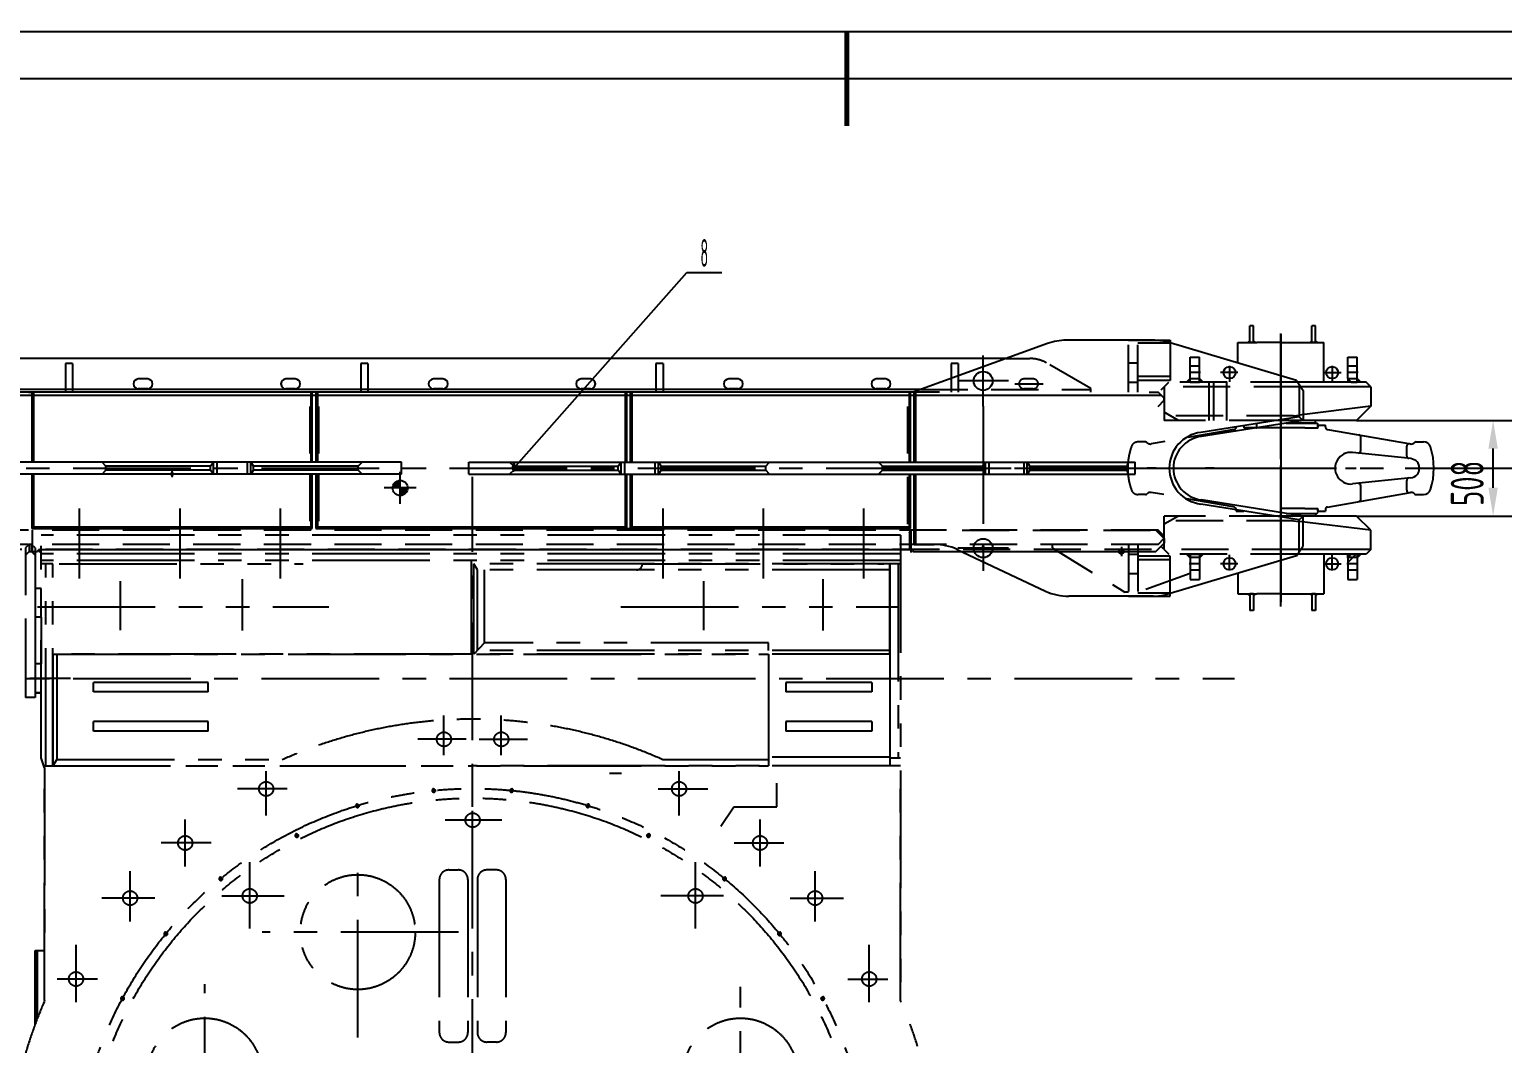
# Model space of a CAD drawing. Header units: millimetres. Extents: x -254 to 20771, y -723 to 14152.
# Drawn here: x 5917 to 13741, y 8766 to 14152 of the extents above; entities that cross this region are included whole.
import ezdxf
from ezdxf.enums import TextEntityAlignment as Align

# ---------------------------------------------------------------- set-up
doc = ezdxf.new("R2010")
doc.units = ezdxf.units.MM
doc.header["$LTSCALE"] = 500
for name, pattern in [('F', [0.75, 0.5, -0.25]), ('G', [2, 1.25, -0.25, 0.25, -0.25]), ('K', [2.5, 1.25, -0.25, 0.25, -0.25, 0.25, -0.25])]:
    doc.linetypes.add(name, pattern=pattern)
for name, color, linetype in [('01', 7, 'Continuous'), ('02', 1, 'Continuous'), ('04', 2, 'F'), ('05', 4, 'G'), ('07', 6, 'K'), ('08', 1, 'Continuous'), ('11', 3, 'Continuous')]:
    doc.layers.add(name, color=color, linetype=linetype)
doc.styles.get("Standard").update_dxf_attribs({"font": 'isocp', "width": 0.707, "bigfont": 'intecad.shx'})
doc.dimstyles.new('INTE', dxfattribs={"dimscale": 50, "dimtxt": 3.5, "dimasz": 3, "dimexe": 3, "dimexo": 0, "dimgap": 1, "dimtad": 1, "dimdec": 3, "dimdsep": 46, "dimtxsty": 'Standard', "dimcen": 0, "dimclrd": 1, "dimclre": 1, "dimclrt": 3, "dimaunit": 1, "dimadec": 0, "dimazin": 0, "dimtfac": 1, "dimtdec": 3, "dimtmove": 0, "dimatfit": 0, "dimfxl": 1, "dimarcsym": 0})

# ---------------------------------------------------------------- blocks, each defined once
blk = doc.blocks.new('qwqqww')
at = {"layer": '01'}
for p, q in [((7327.5, 13005.4), (3796.5, 13005.4)), ((3796.5, 13005.4), (3796.5, 12941.4)), ((4366.6, 13005.4), (4353, 12983.4)), ((4367.9, 13005.4), (4367.9, 12941.4)), ((4579.2, 13005.4), (4381.2, 13005.4)), ((4386.5, 12941.4), (4386.5, 13005.4)), ((4546.2, 12941.4), (4546.2, 13005.4)), ((4564.7, 13005.4), (4564.7, 12941.4)), ((4566, 13005.4), (4579.6, 12983.4)), ((5150.9, 13005.4), (5132.2, 12983.4)), ((5738, 13005.4), (5757.5, 12983.4)), ((6326.9, 13005.4), (6313.3, 12983.4)), ((6328.2, 13005.4), (6328.2, 12941.4)), ((6527.1, 13005.4), (6329.1, 13005.4)), ((6346.7, 12941.4), (6346.7, 13005.4)), ((6508.2, 12941.4), (6508.2, 13005.4)), ((6526.8, 13005.4), (6526.8, 12941.4)), ((6528.1, 13005.4), (6541.7, 12983.4)), ((7096.5, 12983.4), (7118.5, 13005.4)), ((7327.5, 13005.4), (7327.5, 12941.4)), ((4353, 12983.4), (3796.5, 12983.4)), ((4353, 12963.4), (3796.5, 12963.4)), ((7327.5, 12941.4), (3796.5, 12941.4)), ((4353, 12983.4), (4353, 12963.4)), ((4353, 12963.4), (4366.6, 12941.4)), ((4579.6, 12963.4), (4566, 12941.4)), ((5132.2, 12983.4), (4579.6, 12983.4)), ((4579.6, 12983.4), (4579.6, 12963.4)), ((5132.2, 12963.4), (4579.6, 12963.4)), ((5132.2, 12983.4), (5132.2, 12963.4)), ((5132.2, 12963.4), (5150.9, 12941.4)), ((5757.5, 12963.4), (5738, 12941.4)), ((6313.3, 12983.4), (5757.5, 12983.4)), ((5757.5, 12983.4), (5757.5, 12963.4)), ((6313.3, 12963.4), (5757.5, 12963.4)), ((6313.3, 12983.4), (6313.3, 12963.4)), ((6313.3, 12963.4), (6326.9, 12941.4)), ((6541.7, 12963.4), (6528.1, 12941.4)), ((7096.5, 12983.4), (6541.7, 12983.4)), ((6541.7, 12983.4), (6541.7, 12963.4)), ((7096.5, 12963.4), (6541.7, 12963.4)), ((7096.5, 12983.4), (7096.5, 12963.4)), ((7096.5, 12963.4), (7118.5, 12941.4))]:
    blk.add_line(p, q, dxfattribs=at)
blk = doc.blocks.new('DFWSFSAFASD')
at = {"layer": '05', "color": 4, "linetype": 'G'}
for p, q in [((32856.4, 14703.8), (32856.4, 15033.5)), ((33389.8, 14703.8), (33389.8, 15033.5)), ((33923.2, 14703.8), (33923.2, 15033.5)), ((35955.2, 14703.8), (35955.2, 15033.5)), ((36488.6, 14703.8), (36488.6, 15033.5)), ((37022, 14703.8), (37022, 15033.5))]:
    blk.add_line(p, q, dxfattribs=at)
blk = doc.blocks.new('eew')
at = {"layer": '01'}
for p, q in [((17927.9, 13043.6), (21465.9, 13043.6)), ((17927.9, 13043.6), (17927.9, 12979.6)), ((18165.9, 13021.6), (18143.9, 13043.6)), ((18165.9, 13001.6), (18143.9, 12979.6)), ((18165.9, 13021.6), (18720.7, 13021.6)), ((18165.9, 13021.6), (18165.9, 13001.6)), ((18165.9, 13001.6), (18720.7, 13001.6)), ((18734.3, 13043.6), (18720.7, 13021.6)), ((18720.7, 13021.6), (18720.7, 13001.6)), ((18720.7, 13001.6), (18734.3, 12979.6)), ((18735.3, 13043.6), (18933.3, 13043.6)), ((18735.6, 13043.6), (18735.6, 12979.6)), ((18754.1, 12979.6), (18754.1, 13043.6)), ((18915.6, 12979.6), (18915.6, 13043.6)), ((18934.2, 13043.6), (18934.2, 12979.6)), ((18935.5, 13043.6), (18949.1, 13021.6)), ((18949.1, 13001.6), (18935.5, 12979.6)), ((18949.1, 13021.6), (19504.9, 13021.6)), ((18949.1, 13021.6), (18949.1, 13001.6)), ((18949.1, 13001.6), (19504.9, 13001.6)), ((19524.4, 13043.6), (19504.9, 13021.6)), ((19504.9, 13021.6), (19504.9, 13001.6)), ((19504.9, 13001.6), (19524.4, 12979.6)), ((20103.8, 13043.6), (20124.9, 13021.6)), ((20124.9, 13001.6), (20103.8, 12979.6)), ((20124.9, 13021.6), (20656.5, 13021.6)), ((20124.9, 13021.6), (20124.9, 13001.6)), ((20124.9, 13001.6), (20656.5, 13001.6)), ((20670.1, 13043.6), (20656.5, 13021.6)), ((20656.5, 13021.6), (20656.5, 13001.6)), ((20656.5, 13001.6), (20670.1, 12979.6)), ((20657, 13043.6), (20879.6, 13043.6)), ((20671.4, 13043.6), (20671.4, 12979.6)), ((20690, 12979.6), (20690, 13043.6)), ((20874.3, 12979.6), (20874.3, 13043.6)), ((20892.9, 13043.6), (20892.9, 12979.6)), ((20894.1, 13043.6), (20907.8, 13021.6)), ((20907.8, 13001.6), (20894.1, 12979.6)), ((20907.8, 13021.6), (21423.9, 13021.6)), ((20907.8, 13021.6), (20907.8, 13001.6)), ((20907.8, 13001.6), (21423.9, 13001.6)), ((21429, 13043.6), (21423.9, 13021.6)), ((21423.9, 13021.6), (21423.9, 13001.6)), ((21423.9, 13001.6), (21429, 12979.6)), ((21465.9, 13043.6), (21465.9, 12979.6)), ((17927.9, 12979.6), (21465.9, 12979.6))]:
    blk.add_line(p, q, dxfattribs=at)
blk = doc.blocks.new('weweerww')
for p, q in [((5741.6, 6846.6), (5970.6, 6846.6)), ((5970.6, 6796.6), (5970.6, 6846.6)), ((5196.6, 6796.6), (5970.6, 6796.6))]:
    blk.add_line(p, q)
at = {"layer": '01', "color": 7, "linetype": 'Continuous'}
blk.add_line((5195.6, 6815.6), (5214.6, 6796.6), dxfattribs=at)
at = {"layer": '04', "color": 2, "linetype": 'F'}
for p, q in [((5157.6, 6827.6), (5176.6, 6846.6)), ((5157.6, 6815.6), (5157.6, 6827.6)), ((5157.6, 6827.6), (5195.6, 6827.6)), ((5176.6, 6796.6), (5157.6, 6815.6)), ((5157.6, 6815.6), (5195.6, 6815.6)), ((5176.6, 6846.6), (5741.6, 6846.6)), ((5195.6, 6827.6), (5196.6, 6828.6)), ((5195.6, 6827.6), (5195.6, 6815.6)), ((5196.6, 6828.6), (5214.6, 6846.6))]:
    blk.add_line(p, q, dxfattribs=at)
at = {"layer": '04'}
blk.add_line((5176.6, 6796.6), (5196.6, 6796.6), dxfattribs=at)
blk = doc.blocks.new('wqewweew')
at = {"layer": '04', "color": 2, "linetype": 'F'}
for p, q in [((12504.3, 7932.6), (12504.3, 7913.6)), ((12504.3, 7913.6), (12891.3, 7678.6)), ((12910.3, 7932.6), (12910.3, 7678.6)), ((12910.3, 7678.6), (12891.3, 7678.6))]:
    blk.add_line(p, q, dxfattribs=at)
blk.add_circle((12872.3, 7894.6), 13, dxfattribs=at)
at = {"layer": '05', "color": 4, "linetype": 'G'}
for p, q in [((12872.3, 7919.6), (12872.3, 7869.6)), ((12847.3, 7894.6), (12897.3, 7894.6))]:
    blk.add_line(p, q, dxfattribs=at)
blk = doc.blocks.new('WEWEWEERT')
at = {"layer": '01', "color": 7, "linetype": 'Continuous'}
for p, q in [((10876.1, 2503.7), (10876.1, 2517.9)), ((10785.3, 2503.7), (10876.1, 2503.7))]:
    blk.add_line(p, q, dxfattribs=at)
at = {"layer": '04', "color": 2, "linetype": 'F'}
for p, q in [((10876.1, 2716.7), (10704.1, 2716.7)), ((10876.1, 2696.7), (10704.1, 2696.7)), ((10876.1, 2517.9), (10876.1, 2716.7)), ((10876.1, 2519.2), (10704.1, 2519.2)), ((10704.1, 2503.7), (10785.3, 2503.7))]:
    blk.add_line(p, q, dxfattribs=at)
blk = doc.blocks.new('wewweww')
at = {"layer": '01'}
blk.add_line((10893.8, 5043.3), (10943.8, 5043.3), dxfattribs=at)
at = {"layer": '04', "color": 2, "linetype": 'F'}
for p, q in [((10893.8, 5318.3), (10893.8, 5043.3)), ((10893.8, 5265.3), (10943.8, 5265.3)), ((10943.8, 5318.3), (10943.8, 5043.3)), ((10893.8, 5163.3), (10943.8, 5163.3))]:
    blk.add_line(p, q, dxfattribs=at)
blk = doc.blocks.new('*D295')
at = {"layer": '08', "color": 1, "lineweight": -2}
for p, q in [((12965.9, 12075.9), (13840.8, 12075.9)), ((13690.8, 11717.9), (13690.8, 11925.9)), ((12965.9, 11567.9), (13840.8, 11567.9))]:
    blk.add_line(p, q, dxfattribs=at)
at = {"layer": '08', "color": 1}
for points in [[(13665.8, 11925.9), (13715.8, 11925.9), (13690.8, 12075.9)], [(13665.8, 11717.9), (13715.8, 11717.9), (13690.8, 11567.9)]]:
    blk.add_solid(points, dxfattribs=at)
at = {"layer": 'Defpoints', "color": 0}
for p in [(12965.9, 12075.9), (13690.8, 12075.9), (12965.9, 11567.9)]:
    blk.add_point(p, dxfattribs=at)
at = {"layer": '08', "color": 3, "insert": (13553.3, 11741.6), "char_height": 175, "attachment_point": 5, "rotation": 90}
blk.add_mtext('508', dxfattribs=at)
blk = doc.blocks.new('*D306')
at = {"layer": '08', "color": 1, "lineweight": -2}
for p, q in [((13400.2, 11821.9), (14230.7, 11821.9)), ((14080.7, 11671.9), (14080.7, 4351.9)), ((13294, 4201.9), (14230.7, 4201.9))]:
    blk.add_line(p, q, dxfattribs=at)
at = {"layer": '08', "color": 1}
for points in [[(14055.7, 11671.9), (14105.7, 11671.9), (14080.7, 11821.9)], [(14055.7, 4351.9), (14105.7, 4351.9), (14080.7, 4201.9)]]:
    blk.add_solid(points, dxfattribs=at)
at = {"layer": 'Defpoints', "color": 0}
for p in [(13400.2, 11821.9), (13294, 4201.9), (14080.7, 4201.9)]:
    blk.add_point(p, dxfattribs=at)
at = {"layer": '08', "color": 3, "insert": (13943.2, 7999.9), "char_height": 175, "attachment_point": 5, "rotation": 90}
blk.add_mtext('7620', dxfattribs=at)
blk = doc.blocks.new('*U336')
at = {"layer": '01', "const_width": 0.5}
blk.add_lwpolyline([(210, 297), (210, 287)], dxfattribs=at)
at = {"layer": '01'}
blk.add_lwpolyline([(415, 292), (25, 292)], dxfattribs=at)
at = {"layer": '02'}
blk.add_lwpolyline([(420, 297), (0, 297)], dxfattribs=at)

msp = doc.modelspace()

# ---------------------------------------------------------------- hatches: boundary and pattern name
at = {"layer": '02', "linetype": 'Continuous'}
for points in [[(12388.1319, 12488.6686), (12398.1319, 12488.6686), (12398.1319, 12498.6686)], [(12418.1319, 12498.6686), (12418.1319, 12488.6686), (12428.1319, 12488.6686)], [(12718.1319, 12488.6686), (12728.1319, 12488.6686), (12728.1319, 12498.6686)], [(12748.1319, 12498.6686), (12748.1319, 12488.6686), (12758.1319, 12488.6686)], [(12061.9319, 12278.8686), (12080.9319, 12278.8686), (12080.9319, 12297.8686)], [(12149.9319, 12278.8686), (12130.9319, 12278.8686), (12130.9319, 12297.8686)], [(12918.6319, 12278.8686), (12918.6319, 12297.8686), (12937.6319, 12278.8686)], [(12987.6319, 12278.8686), (12968.6319, 12278.8686), (12968.6319, 12297.8686)], [(12061.9319, 11364.8686), (12080.9319, 11364.8686), (12080.9319, 11345.8686)], [(12149.9319, 11364.8686), (12130.9319, 11364.8686), (12130.9319, 11345.8686)], [(12918.6319, 11364.8686), (12918.6319, 11345.8686), (12937.6319, 11364.8686)], [(12987.6319, 11364.8686), (12968.6319, 11364.8686), (12968.6319, 11345.8686)], [(12388.1319, 11155.0686), (12398.1319, 11155.0686), (12398.1319, 11145.0686)], [(12418.1319, 11145.0686), (12418.1319, 11155.0686), (12428.1319, 11155.0686)], [(12718.1319, 11155.0686), (12728.1319, 11155.0686), (12728.1319, 11145.0686)], [(12748.1319, 11145.0686), (12748.1319, 11155.0686), (12758.1319, 11155.0686)]]:
    msp.add_hatch(color=1, dxfattribs=at).paths.add_polyline_path(points)
h = msp.add_hatch(color=1, dxfattribs=at)
h.paths.add_polyline_path([(7885.9319, 11716.8686), (7925.9319, 11716.8686, -0.414213562), (7885.9319, 11676.8686)])
h.paths.add_polyline_path([(7885.9319, 11716.8686), (7845.9319, 11716.8686, -0.414213562), (7885.9319, 11756.8686)])

# ---------------------------------------------------------------- linework, layer by layer
for p, q in [((12398.1319, 12488.6686), (12398.1319, 12577.6686)), ((12418.1319, 12577.6686), (12398.1319, 12577.6686)), ((12418.1319, 12488.6686), (12418.1319, 12577.6686)), ((12728.1319, 12488.6686), (12728.1319, 12577.6686)), ((12748.1319, 12577.6686), (12728.1319, 12577.6686)), ((12748.1319, 12488.6686), (12748.1319, 12577.6686)), ((11324.0547, 12484.4721), (10615.9319, 12226.8686)), ((11885.3422, 12501.3686), (11424.1616, 12501.3686)), ((12646.8804, 12287.3889), (11957.4833, 12492.7142)), ((12334.5319, 12488.6686), (12436.1319, 12488.6686)), ((12334.5319, 12380.4166), (12334.5319, 12488.6686)), ((12418.1319, 12488.6686), (12398.1319, 12488.6686)), ((12690.1319, 12488.6686), (12791.7319, 12488.6686)), ((12748.1319, 12488.6686), (12728.1319, 12488.6686)), ((12791.7319, 12278.8686), (12791.7319, 12488.6686)), ((11103.8593, 12404.3686), (5399.5229, 12404.3686)), ((12918.6319, 12297.8686), (12918.6319, 12412.3686)), ((12918.6319, 12412.3686), (12968.6319, 12412.3686)), ((12968.6319, 12278.8686), (12968.6319, 12412.3686)), ((6544.4319, 12295.8686), (6494.4319, 12295.8686)), ((7328.4319, 12295.8686), (7278.4319, 12295.8686)), ((8112.4319, 12295.8686), (8062.4319, 12295.8686)), ((8896.4319, 12295.8686), (8846.4319, 12295.8686)), ((8896.4319, 12295.8686), (8846.4319, 12295.8686)), ((9680.4319, 12295.8686), (9630.4319, 12295.8686)), ((10464.4319, 12295.8686), (10414.4319, 12295.8686)), ((12646.8804, 12287.3889), (12681.8804, 12234.8686)), ((12937.6319, 12278.8686), (12918.6319, 12297.8686)), ((10650.293, 12239.3686), (5540.4619, 12239.3686)), ((5929.9319, 12226.3686), (5929.9319, 11853.8686)), ((7418.9319, 12226.3686), (5929.9319, 12226.3686)), ((5937.8666, 12226.3686), (5937.8666, 11853.8686)), ((6544.4319, 12243.8686), (6494.4319, 12243.8686)), ((7328.4319, 12243.8686), (7278.4319, 12243.8686)), ((7410.9972, 12226.3686), (7410.9972, 11853.8686)), ((7418.9319, 11853.8686), (7418.9319, 12226.3686)), ((7437.9319, 12226.3686), (7437.9319, 11853.8686)), ((9088.9319, 12226.3686), (7437.9319, 12226.3686)), ((7445.8666, 12226.3686), (7445.8666, 11853.8686)), ((8112.4319, 12243.8686), (8062.4319, 12243.8686)), ((8896.4319, 12243.8686), (8846.4319, 12243.8686)), ((9080.9972, 12226.3686), (9080.9972, 11853.8686)), ((9088.9319, 11853.8686), (9088.9319, 12226.3686)), ((9107.9319, 12226.3686), (9107.9319, 11853.8686)), ((10596.9319, 12226.3686), (9107.9319, 12226.3686)), ((9115.8666, 12226.3686), (9115.8666, 11853.8686)), ((9680.4319, 12243.8686), (9630.4319, 12243.8686)), ((10464.4319, 12243.8686), (10414.4319, 12243.8686)), ((10588.9972, 12226.3686), (10588.9972, 11853.8686)), ((10596.9319, 11853.8686), (10596.9319, 12226.3686)), ((10615.9319, 11853.8686), (10615.9319, 12226.8686)), ((10623.8666, 11853.8686), (10623.8666, 12229.6257)), ((12659.8804, 12267.8814), (12659.8804, 12095.2489)), ((12681.8804, 12234.8686), (12681.8804, 12075.8686)), ((12937.6319, 12278.8686), (12968.6319, 12278.8686)), ((13041.9319, 12253.8686), (13041.9319, 12151.8686)), ((13041.9319, 12151.8686), (12659.8804, 12104.4414)), ((13041.9319, 12151.8686), (12965.9319, 12075.8686)), ((12659.8804, 12095.2489), (12138.6023, 12012.3357)), ((12681.8804, 12075.8686), (12141.3767, 11990.5114)), ((12965.9319, 12075.8686), (12538.0358, 12075.8686)), ((12601.4608, 12063.1686), (12747.1319, 12063.1686)), ((12659.8804, 12095.2489), (12681.8804, 12075.8686)), ((12747.1319, 12063.1686), (12747.1319, 12075.8686)), ((12759.1319, 12050.4686), (12799.6319, 12050.4686)), ((5929.9319, 11789.8686), (5929.9319, 11502.3686)), ((5937.8666, 11789.8686), (5937.8666, 11510.3034)), ((7410.9972, 11789.8686), (7410.9972, 11510.3034)), ((7418.9319, 11502.3686), (7418.9319, 11789.8686)), ((7437.9319, 11789.8686), (7437.9319, 11502.3686)), ((7445.8666, 11789.8686), (7445.8666, 11510.3034)), ((9080.9972, 11789.8686), (9080.9972, 11510.3034)), ((9088.9319, 11502.3686), (9088.9319, 11789.8686)), ((9107.9319, 11789.8686), (9107.9319, 11502.3686)), ((9115.8666, 11789.8686), (9115.8666, 11510.3034)), ((10588.9972, 11789.8686), (10588.9972, 11510.3034)), ((10596.9319, 11502.3686), (10596.9319, 11789.8686)), ((10615.9319, 11416.8686), (10615.9319, 11789.8686)), ((10623.8666, 11416.8686), (10623.8666, 11789.8686)), ((12659.8804, 11548.4884), (12138.6023, 11631.4015)), ((12681.8804, 11567.8686), (12141.3767, 11653.2259)), ((12326.6319, 11593.2686), (12367.1319, 11593.2686)), ((12601.4608, 11580.5686), (12747.1319, 11580.5686)), ((12747.1319, 11580.5686), (12747.1319, 11567.8686)), ((12759.1319, 11593.2686), (12799.6319, 11593.2686)), ((5937.8666, 11510.3034), (5929.9319, 11502.3686)), ((5929.9319, 11502.3686), (7418.9319, 11502.3686)), ((5937.8666, 11510.3034), (7410.9972, 11510.3034)), ((7410.9972, 11510.3034), (7418.9319, 11502.3686)), ((7445.8666, 11510.3034), (7437.9319, 11502.3686)), ((7437.9319, 11502.3686), (9088.9319, 11502.3686)), ((7445.8666, 11510.3034), (9080.9972, 11510.3034)), ((9080.9972, 11510.3034), (9088.9319, 11502.3686)), ((9115.8666, 11510.3034), (9107.9319, 11502.3686)), ((9107.9319, 11502.3686), (10596.9319, 11502.3686)), ((9115.8666, 11510.3034), (10588.9972, 11510.3034)), ((10588.9972, 11510.3034), (10596.9319, 11502.3686)), ((12965.9319, 11567.8686), (12538.0358, 11567.8686)), ((12659.8804, 11548.4884), (12681.8804, 11567.8686)), ((12659.8804, 11375.8559), (12659.8804, 11548.4884)), ((13041.9319, 11491.8686), (12659.8804, 11539.2959)), ((12681.8804, 11408.8686), (12681.8804, 11567.8686)), ((13041.9319, 11491.8686), (12965.9319, 11567.8686)), ((13041.9319, 11389.8686), (13041.9319, 11491.8686)), ((10615.9319, 11416.8686), (10721.4331, 11416.8686)), ((10844.9088, 11390.7571), (11313.7053, 11168.4802)), ((12646.8804, 11356.3484), (11957.4833, 11151.0231)), ((12646.8804, 11356.3484), (12681.8804, 11408.8686)), ((12791.7319, 11364.8686), (12791.7319, 11155.0686)), ((12937.6319, 11364.8686), (12918.6319, 11345.8686)), ((12918.6319, 11345.8686), (12918.6319, 11231.3686)), ((12937.6319, 11364.8686), (12968.6319, 11364.8686)), ((12968.6319, 11364.8686), (12968.6319, 11231.3686)), ((12334.5319, 11263.3207), (12334.5319, 11155.0686)), ((12918.6319, 11231.3686), (12968.6319, 11231.3686)), ((11885.3422, 11142.3686), (11437.1809, 11142.3686)), ((12334.5319, 11155.0686), (12436.1319, 11155.0686)), ((12398.1319, 11155.0686), (12398.1319, 11066.0686)), ((12418.1319, 11155.0686), (12398.1319, 11155.0686)), ((12418.1319, 11155.0686), (12418.1319, 11066.0686)), ((12690.1319, 11155.0686), (12791.7319, 11155.0686)), ((12728.1319, 11155.0686), (12728.1319, 11066.0686)), ((12748.1319, 11155.0686), (12728.1319, 11155.0686)), ((12748.1319, 11155.0686), (12748.1319, 11066.0686)), ((12418.1319, 11066.0686), (12398.1319, 11066.0686)), ((12748.1319, 11066.0686), (12728.1319, 11066.0686))]:
    msp.add_line(p, q)
for centre, radius, start, end in [((11424.1616, 12196.3686), 305, 90, 109.16072154), ((11885.3422, 12196.3686), 305, 76.31829596, 90), ((6494.4319, 12269.8686), 26, 90, 270), ((6544.4319, 12269.8686), 26, 270, 90), ((7278.4319, 12269.8686), 26, 90, 270), ((7328.4319, 12269.8686), 26, 270, 90), ((8062.4319, 12269.8686), 26, 90, 270), ((8112.4319, 12269.8686), 26, 270, 90), ((8846.4319, 12269.8686), 26, 90, 270), ((8896.4319, 12269.8686), 26, 270, 90), ((9630.4319, 12269.8686), 26, 90, 270), ((9680.4319, 12269.8686), 26, 270, 90), ((10414.4319, 12269.8686), 26, 90, 270), ((10464.4319, 12269.8686), 26, 270, 90), ((12162.8156, 11821.8686), 192, 97.24491481, 262.75508519), ((12162.8156, 11821.8686), 170, 97.24491481, 262.75508519), ((10721.4331, 11111.8686), 305, 66.11901889, 90), ((11437.1809, 11447.3686), 305, 246.11901889, 270), ((11885.3422, 11447.3686), 305, 270, 283.68170404)]:
    msp.add_arc(centre, radius, start, end)
at = {"layer": '01', "color": 7, "linetype": 'Continuous'}
for p, q in [((12563.1319, 12488.8686), (12436.1319, 12488.8686)), ((12563.1319, 12488.8686), (12690.1319, 12488.8686)), ((11930.9319, 12207.3686), (4429.9319, 12207.3686)), ((10623.8666, 12226.3686), (5585.139, 12226.3686)), ((13016.9319, 12278.8686), (12652.5583, 12278.8686)), ((12690.1319, 11607.4686), (12563.1319, 11607.4686)), ((5913.9319, 11379.3686), (5959.0807, 11379.3686)), ((5971.0319, 11390.0686), (10599.0319, 11390.0686)), ((10610.983, 11379.3686), (11898.9319, 11379.3686)), ((13016.9319, 11364.8686), (12652.5583, 11364.8686)), ((12563.1319, 11154.8686), (12436.1319, 11154.8686)), ((12563.1319, 11154.8686), (12690.1319, 11154.8686))]:
    msp.add_line(p, q, dxfattribs=at)
at = {"layer": '01'}
for p, q in [((5910.9319, 12226.3686), (5929.9319, 12226.3686)), ((13041.9319, 12253.8686), (12669.2186, 12253.8686)), ((13041.9319, 12253.8686), (13016.9319, 12278.8686)), ((12434.6319, 12059.4215), (12434.6319, 12036.2686)), ((12591.9624, 12061.6686), (12754.1319, 12061.6686)), ((12754.1319, 12061.6686), (12759.1319, 12056.6686)), ((12759.1319, 12041.2686), (12759.1319, 12056.6686)), ((12760.1319, 12050.4686), (12760.1319, 12039.2686)), ((12799.6319, 12040.7877), (12799.6319, 12050.4686)), ((12431.1232, 12036.2686), (12436.1319, 12036.2686)), ((12690.1319, 12036.2686), (12436.1319, 12036.2686)), ((12690.1319, 12036.2686), (12757.1319, 12036.2686)), ((12759.1319, 12041.2686), (12754.1319, 12036.2686)), ((12810.3869, 12027.983), (13251.059, 11950.7223)), ((12988.1319, 11915.1765), (12988.1319, 11985.9009)), ((13254.0003, 11872.5853), (12943.974, 11905.402)), ((13231.9511, 11886.6158), (13231.9511, 11938.5949)), ((13270.2573, 11955.258), (13275.1914, 11958.913)), ((13282.6319, 11961.3686), (13321.4983, 11961.3686)), ((13254.0003, 11771.152), (12943.974, 11738.3353)), ((13231.9511, 11705.1424), (13231.9511, 11757.1215)), ((12810.3869, 11615.7543), (13251.059, 11693.015)), ((12988.1319, 11657.8364), (12988.1319, 11728.5608)), ((13270.2573, 11688.4793), (13275.1914, 11684.8243)), ((13282.6319, 11682.3686), (13321.4983, 11682.3686)), ((12326.6319, 11597.91), (12326.6319, 11593.2686)), ((12591.9624, 11582.0686), (12754.1319, 11582.0686)), ((12690.1319, 11607.4686), (12757.1319, 11607.4686)), ((12690.1319, 11607.4686), (12754.1319, 11607.4686)), ((12759.1319, 11602.4686), (12754.1319, 11607.4686)), ((12754.1319, 11582.0686), (12759.1319, 11587.0686)), ((12759.1319, 11602.4686), (12759.1319, 11587.0686)), ((12760.1319, 11593.2686), (12760.1319, 11604.4686)), ((12799.6319, 11602.9496), (12799.6319, 11593.2686)), ((9088.9319, 11502.3686), (9107.9319, 11502.3686)), ((5962.3716, 11385.0686), (5959.0807, 11379.3686)), ((10607.6921, 11385.0686), (10610.983, 11379.3686)), ((13041.9319, 11389.8686), (12659.8804, 11389.8686)), ((13041.9319, 11389.8686), (13016.9319, 11364.8686)), ((12334.5319, 11261.3866), (12334.5319, 11201.3507)), ((5978.0319, 11182.3686), (5945.9319, 11182.3686)), ((5978.0319, 11030.3686), (5978.0319, 11182.3686)), ((5978.0319, 11030.3686), (5945.9319, 11030.3686)), ((5978.0319, 10783.3686), (5945.9319, 10783.3686)), ((5978.0319, 10629.3686), (5978.0319, 10783.3686)), ((5945.9319, 10629.3686), (5978.0319, 10629.3686)), ((5978.0319, 10629.3686), (5945.9319, 10629.3686))]:
    msp.add_line(p, q, dxfattribs=at)
for centre, radius in [((10981.9319, 12285.3686), 50), ((12290.6319, 12329.8686), 31.75), ((12835.6319, 12329.8686), 31.75), ((7885.9319, 11716.8686), 40), ((10981.9319, 11397.3686), 50)]:
    msp.add_circle(centre, radius, dxfattribs=at)
at = {"layer": '01', "color": 7, "linetype": 'Continuous'}
for centre in [(12290.6319, 11313.8686), (12835.6319, 11313.8686)]:
    msp.add_circle(centre, 31.75, dxfattribs=at)
at = {"layer": '01'}
for centre, radius, start, end in [((12313.6319, 12040.7877), 13, 279.94429426, 6.37197661), ((12757.1319, 12039.2686), 3, 270, 0), ((12812.6319, 12040.7877), 13, 180, 260.05570574), ((12975.1319, 11985.9009), 13, 0, 80.05570574), ((12935.1319, 11821.8686), 84, 83.95767158, 276.04232842), ((12975.1319, 11915.1765), 13, 263.95767158, 0), ((13244.9511, 11938.5949), 13, 80.05570574, 180), ((13255.3763, 11975.3467), 25, 260.05570574, 306.52960723), ((13282.6319, 11948.8686), 12.5, 90, 126.52960723), ((13321.4983, 11923.3686), 38, 18.61348651, 90), ((13020.1319, 11821.8686), 356, 341.38651349, 18.61348651), ((13244.9511, 11886.6158), 13, 180, 263.95767158), ((13248.6319, 11821.8686), 51, 276.04232842, 83.95767158), ((12975.1319, 11728.5608), 13, 0, 96.04232842), ((13244.9511, 11757.1215), 13, 96.04232842, 180), ((13244.9511, 11705.1424), 13, 180, 279.94429426), ((13255.3763, 11668.3906), 25, 53.47039277, 99.94429426), ((13282.6319, 11694.8686), 12.5, 233.47039277, 270), ((13321.4983, 11720.3686), 38, 270, 341.38651349), ((12307.6319, 11597.91), 19, 0, 80.05570574), ((12757.1319, 11604.4686), 3, 0, 90), ((12812.6319, 11602.9496), 13, 99.94429426, 180), ((12975.1319, 11657.8364), 13, 279.94429426, 0), ((5971.0319, 11380.0686), 10, 90, 150), ((10599.0319, 11380.0686), 10, 30, 90)]:
    msp.add_arc(centre, radius, start, end, dxfattribs=at)
at = {"layer": '02'}
for p, q in [((8488.9319, 11821.8686), (9407.8991, 12861.0144)), ((9407.8991, 12861.0144), (9593.8991, 12861.0144)), ((12340.0321, 12412.3686), (12340.0321, 12412.3686))]:
    msp.add_line(p, q, dxfattribs=at)
at = {"layer": '02', "color": 1, "linetype": 'Continuous'}
for p, q in [((12398.1319, 12498.6686), (12388.1319, 12488.6686)), ((12428.1319, 12488.6686), (12418.1319, 12498.6686)), ((12728.1319, 12498.6686), (12718.1319, 12488.6686)), ((12758.1319, 12488.6686), (12748.1319, 12498.6686)), ((12080.9319, 12297.8686), (12061.9319, 12278.8686)), ((12130.9319, 12297.8686), (12149.9319, 12278.8686)), ((12918.6319, 12297.8686), (12918.6319, 12278.8686)), ((12968.6319, 12297.8686), (12987.6319, 12278.8686)), ((12080.9319, 11345.8686), (12061.9319, 11364.8686)), ((12130.9319, 11345.8686), (12149.9319, 11364.8686)), ((12918.6319, 11345.8686), (12918.6319, 11364.8686)), ((12968.6319, 11345.8686), (12987.6319, 11364.8686)), ((12398.1319, 11145.0686), (12388.1319, 11155.0686)), ((12428.1319, 11155.0686), (12418.1319, 11145.0686)), ((12728.1319, 11145.0686), (12718.1319, 11155.0686)), ((12748.1319, 11149.0871), (12742.1503, 11155.0686)), ((12758.1319, 11155.0686), (12748.1319, 11145.0686))]:
    msp.add_line(p, q, dxfattribs=at)
at = {"layer": '04', "color": 2, "linetype": 'F'}
for p, q in [((6145.9319, 12378.3686), (6107.9319, 12378.3686)), ((6107.9319, 12378.3686), (6107.9319, 12226.3686)), ((6145.9319, 12378.3686), (6145.9319, 12226.3686)), ((7675.9319, 12378.3686), (7675.9319, 12226.3686)), ((7713.9319, 12378.3686), (7675.9319, 12378.3686)), ((7713.9319, 12378.3686), (7713.9319, 12226.3686)), ((9243.9319, 12378.3686), (9243.9319, 12226.3686)), ((9281.9319, 12378.3686), (9243.9319, 12378.3686)), ((9281.9319, 12378.3686), (9281.9319, 12226.3686)), ((10811.9319, 12378.3686), (10811.9319, 12226.3686)), ((10849.9319, 12378.3686), (10811.9319, 12378.3686)), ((10849.9319, 12378.3686), (10849.9319, 12226.3686)), ((11103.8593, 12404.3686), (11230.3408, 12404.3686)), ((11553.4319, 12245.3686), (11319.3408, 12380.5212)), ((12080.9319, 12412.3686), (12130.9319, 12412.3686)), ((12080.9319, 12278.8686), (12080.9319, 12412.3686)), ((12130.9319, 12363.3686), (12080.9319, 12363.3686)), ((12130.9319, 12278.8686), (12130.9319, 12412.3686)), ((12968.6319, 12363.3686), (12918.6319, 12363.3686)), ((11248.4319, 12295.8686), (11198.4319, 12295.8686)), ((12130.9319, 12296.3686), (12080.9319, 12296.3686)), ((12968.6319, 12296.3686), (12920.1319, 12296.3686)), ((10750.1438, 12226.3686), (10623.8666, 12226.3686)), ((10650.293, 12239.3686), (11553.4319, 12239.3686)), ((11248.4319, 12243.8686), (11198.4319, 12243.8686)), ((11553.4319, 12226.3686), (11553.4319, 12245.3686)), ((11863.1438, 12226.3686), (11911.9319, 12226.3686)), ((11943.9319, 12194.3686), (11911.9319, 12226.3686)), ((11943.9319, 12253.8686), (11968.9319, 12278.8686)), ((11943.9319, 12253.8686), (11943.9319, 12075.8686)), ((12669.2186, 12253.8686), (11943.9319, 12253.8686)), ((12652.5583, 12278.8686), (11968.9319, 12278.8686)), ((12080.9319, 12278.8686), (12130.9319, 12278.8686)), ((12182.6319, 12075.8686), (12182.6319, 12278.8686)), ((12207.6319, 12075.8686), (12207.6319, 12278.8686)), ((12275.9331, 12075.8686), (12275.9331, 12278.8686)), ((7405.9319, 12150.3686), (7405.9319, 11853.8686)), ((7450.9319, 12150.3686), (7450.9319, 11853.8686)), ((10580.9319, 12150.3686), (10580.9319, 11493.3686)), ((11911.9319, 12150.3686), (11943.9319, 12182.3686)), ((11943.9319, 12182.3686), (11943.9319, 12194.3686)), ((12019.9319, 12075.8686), (11943.9319, 12119.7473)), ((12538.0358, 12075.8686), (11943.9319, 12075.8686)), ((12631.0997, 12100.8686), (11976.6306, 12100.8686)), ((12631.0997, 12100.8686), (12659.8804, 12104.4414)), ((12315.8769, 12027.983), (11875.2047, 11950.7223)), ((12366.1319, 12048.526), (12366.1319, 12039.2686)), ((12431.1232, 12036.2686), (12369.1319, 12036.2686)), ((11843.6319, 11961.3686), (11804.7654, 11961.3686)), ((11856.0065, 11955.258), (11851.0724, 11958.913)), ((11901.8488, 11821.8686), (11853.4149, 11821.8686)), ((7405.9319, 11789.8686), (7405.9319, 11493.3686)), ((7450.9319, 11789.8686), (7450.9319, 11493.3686)), ((11843.6319, 11682.3686), (11804.7654, 11682.3686)), ((11856.0065, 11688.4793), (11851.0724, 11684.8243)), ((12310.913, 11616.6246), (11875.2047, 11693.015)), ((11943.9319, 11389.8686), (11943.9319, 11567.8686)), ((12019.9319, 11567.8686), (11943.9319, 11523.99)), ((12538.0358, 11567.8686), (11943.9319, 11567.8686)), ((12631.0997, 11542.8686), (11976.6306, 11542.8686)), ((12631.0997, 11542.8686), (12659.8804, 11539.2959)), ((11911.9319, 11493.3686), (4429.9319, 11493.3686)), ((10871.0368, 11493.3686), (11898.9319, 11493.3686)), ((11943.9319, 11448.3686), (11898.9319, 11493.3686)), ((11898.9319, 11379.3686), (11943.9319, 11424.3686)), ((11943.9319, 11461.3686), (11911.9319, 11493.3686)), ((11911.9319, 11417.3686), (11943.9319, 11449.3686)), ((11943.9319, 11449.3686), (11943.9319, 11461.3686)), ((11943.9319, 11448.3686), (11943.9319, 11424.3686)), ((11911.9319, 11417.3686), (4429.4319, 11417.3686)), ((5625.9319, 11392.3686), (11911.9319, 11392.3686)), ((11943.9319, 11389.8686), (11968.9319, 11364.8686)), ((12659.8804, 11389.8686), (11943.9319, 11389.8686)), ((12652.5583, 11364.8686), (11968.9319, 11364.8686)), ((12080.9319, 11364.8686), (12130.9319, 11364.8686)), ((12080.9319, 11364.8686), (12080.9319, 11231.3686)), ((12130.9319, 11347.3686), (12080.9319, 11347.3686)), ((12130.9319, 11364.8686), (12130.9319, 11231.3686)), ((12962.6319, 11364.8686), (12918.6319, 11320.8686)), ((12968.6319, 11347.3686), (12920.1319, 11347.3686)), ((12130.9319, 11280.3686), (12080.9319, 11280.3686)), ((12968.6319, 11280.3686), (12918.6319, 11280.3686)), ((12080.9319, 11231.3686), (12130.9319, 11231.3686))]:
    msp.add_line(p, q, dxfattribs=at)
at = {"layer": '04'}
for p, q in [((11943.9319, 12253.8686), (11926.6819, 12236.6186)), ((5930.9319, 11493.3686), (5930.9319, 11379.3686)), ((10589.9972, 11477.0586), (10597.9319, 11493.3686)), ((10589.9972, 11477.0586), (10589.9972, 11392.3686)), ((10597.9319, 11493.3686), (10597.9319, 11390.0686)), ((11943.9319, 11389.8686), (11926.6819, 11407.1186)), ((12080.9319, 11263.3686), (11804.1319, 11163.3686)), ((12080.1319, 11263.3686), (12080.9319, 11263.3686))]:
    msp.add_line(p, q, dxfattribs=at)
at = {"layer": '04', "color": 2, "linetype": 'F'}
for centre, radius, start, end in [((11230.3408, 12226.3686), 178, 60, 90), ((11198.4319, 12269.8686), 26, 90, 270), ((11248.4319, 12269.8686), 26, 270, 90), ((12369.1319, 12039.2686), 3, 180, 270), ((12106.1319, 11821.8686), 356, 161.38651349, 198.61348651), ((11804.7654, 11923.3686), 38, 90, 161.38651349), ((11843.6319, 11948.8686), 12.5, 53.47039277, 90), ((11870.8874, 11975.3467), 25, 233.47039277, 279.94429426), ((11804.7654, 11720.3686), 38, 198.61348651, 270), ((11843.6319, 11694.8686), 12.5, 270, 306.52960723), ((11870.8874, 11668.3906), 25, 80.05570574, 126.52960723)]:
    msp.add_arc(centre, radius, start, end, dxfattribs=at)
at = {"layer": '05'}
for p, q in [((12563.1319, 11119.2337), (12563.1319, 12536.6038)), ((10981.9319, 12151.0197), (10981.9319, 12419.7176)), ((11116.2808, 12285.3686), (10847.5829, 12285.3686)), ((10981.9319, 12151.0197), (10981.9319, 11263.0197)), ((12209.7896, 11821.8686), (12163.0228, 11821.8686)), ((12563.1319, 11499.4156), (12563.1319, 11835.8038)), ((12907.0228, 11821.8686), (12963.2409, 11821.8686)), ((13224.4149, 11821.8686), (13272.8488, 11821.8686)), ((7885.9319, 11631.8686), (7885.9319, 11801.8686)), ((7970.9319, 11716.8686), (7800.9319, 11716.8686)), ((11116.2808, 11397.3686), (10847.5829, 11397.3686)), ((5978.0319, 11030.3686), (5978.0319, 10783.3686))]:
    msp.add_line(p, q, dxfattribs=at)
at = {"layer": '05', "color": 4, "linetype": 'G'}
for p, q in [((12563.1319, 12533.5657), (12563.1319, 11110.1716)), ((12563.1319, 11968.5428), (12563.1319, 12466.3425)), ((12290.6319, 12365.3686), (12290.6319, 12281.3686)), ((12835.6319, 12365.3686), (12835.6319, 12281.3686)), ((12137.0331, 12329.8686), (12076.3784, 12329.8686)), ((12334.5319, 12329.8686), (12242.1319, 12329.8686)), ((12791.7319, 12329.8686), (12884.1319, 12329.8686)), ((12974.7331, 12329.8686), (12914.0784, 12329.8686)), ((11150.75, 12269.8686), (11301.1231, 12269.8686)), ((12563.1319, 12050.4686), (12563.1319, 11557.3611)), ((12563.1319, 11968.5428), (12563.1319, 11202.9483)), ((3148.1989, 11821.8686), (12317.9215, 11821.8686)), ((10506.109, 11821.8686), (12812.3729, 11821.8686)), ((11711.2314, 11821.8686), (12205.2705, 11821.8686)), ((12234.0227, 11821.8686), (13400.1523, 11821.8686)), ((8270.4319, 4377.1113), (8270.4319, 11776.5527)), ((12563.1319, 11570.4203), (12563.1319, 11620.7676)), ((12563.1319, 11087.098), (12563.1319, 11620.5024)), ((6181.2319, 11555.4455), (6181.2319, 11235.4663)), ((6714.6319, 11555.4455), (6714.6319, 11235.4663)), ((7248.0319, 11555.4455), (7248.0319, 11235.4663)), ((9280.0319, 11555.4455), (9280.0319, 11235.4663)), ((9813.4319, 11555.4455), (9813.4319, 11235.4663)), ((10346.8319, 11555.4455), (10346.8319, 11235.4663)), ((5966.854, 11380.0686), (5975.8363, 11380.0686)), ((5971.0319, 11385.7622), (5971.0319, 11374.8087)), ((10603.2098, 11380.0686), (10594.2275, 11380.0686)), ((10599.0319, 11385.7622), (10599.0319, 11374.8087)), ((12290.6319, 11278.3686), (12290.6319, 11362.3686)), ((12835.6319, 11278.3686), (12835.6319, 11362.3686)), ((12137.0331, 11313.8686), (12076.3784, 11313.8686)), ((12334.5319, 11313.8686), (12242.1319, 11313.8686)), ((12791.7319, 11313.8686), (12884.1319, 11313.8686)), ((12974.7331, 11313.8686), (12914.0784, 11313.8686)), ((3148.1989, 10704.2686), (12317.9215, 10704.2686))]:
    msp.add_line(p, q, dxfattribs=at)
at = {"layer": '07', "color": 6, "linetype": 'K'}
for p, q in [((10543.4319, 11466.3686), (5978.1319, 11466.3686)), ((5978.1319, 10284.1655), (5978.1319, 11466.3686)), ((10543.4319, 11466.3686), (10543.4319, 8993.831)), ((10543.4319, 11367.7469), (5978.1319, 11367.7469)), ((10543.4319, 11332.2275), (5978.1319, 11332.2275)), ((6041.4319, 11313.8686), (5978.1319, 11313.8686)), ((6004.3454, 10240.8686), (6004.3454, 11313.8686)), ((6041.4319, 10240.8686), (6041.4319, 11313.8686)), ((6074.6447, 11313.8686), (7369.6447, 11313.8686)), ((8263.9319, 10834.8303), (8263.9319, 11332.2275)), ((10486.4319, 11313.8686), (8276.4319, 11313.8686)), ((8276.4319, 10834.8303), (8276.4319, 11313.8686)), ((8295.4319, 11282.8686), (8276.4319, 11313.8686)), ((10486.4319, 11282.8686), (8295.4319, 11282.8686)), ((8295.4319, 10854.497), (8295.4319, 11282.8686)), ((8333.4319, 10893.8303), (8333.4319, 11282.8686)), ((9163.0593, 11291.2412), (9165.4319, 11288.8686)), ((9172.4319, 11313.8686), (10454.4319, 11313.8686)), ((10486.4319, 11313.8686), (10486.4319, 10240.8686)), ((10486.4319, 10834.8303), (10486.4319, 11313.8686)), ((10543.4319, 11313.8686), (10486.4319, 11313.8686)), ((10486.4319, 11281.8686), (10486.4319, 10888.8686)), ((10531.4319, 11313.8686), (10531.4319, 10283.8686)), ((6398.6447, 11221.9856), (6398.6447, 10960.7134)), ((7045.6447, 11232.0346), (7045.6447, 10959.0385)), ((9496.4319, 11221.9856), (9496.4319, 10960.7134)), ((10130.4319, 11232.0346), (10130.4319, 10959.0385)), ((5959.771, 11085.3686), (7440.3013, 11085.3686)), ((7440.3013, 11085.3686), (7506.2242, 11085.3686)), ((9057.5582, 11085.3686), (10525.0885, 11085.3686)), ((8333.4319, 10893.8303), (8276.4319, 10834.8303)), ((9841.4319, 10893.8303), (8333.4319, 10893.8303)), ((9841.4319, 10852.8303), (9841.4319, 10893.8303)), ((6041.4319, 10834.8303), (9841.4319, 10834.8303)), ((8263.9319, 10834.8303), (6041.4319, 10834.8303)), ((6041.4319, 10834.8303), (6041.4319, 10240.8686)), ((6062.4319, 10834.8303), (6062.4319, 10273.8686)), ((10486.4319, 10834.8303), (8276.4319, 10834.8303)), ((10486.4319, 10852.8303), (8293.8217, 10852.8303)), ((9841.4319, 10834.8303), (9841.4319, 10240.8686)), ((9841.4319, 10834.8303), (9841.4319, 10240.8686)), ((10486.4319, 10834.8303), (9841.4319, 10834.8303)), ((10486.4319, 10834.8303), (10486.4319, 10240.8686)), ((6133.8982, 10704.2686), (5919.1261, 10704.2686)), ((6866.4319, 10684.2473), (6256.4319, 10684.2473)), ((6256.4319, 10634.2473), (6256.4319, 10684.2473)), ((6866.4319, 10634.2473), (6866.4319, 10684.2473)), ((10391.4319, 10684.2473), (9934.4319, 10684.2473)), ((9934.4319, 10684.2473), (9934.4319, 10634.2473)), ((10391.4319, 10684.2473), (10391.4319, 10634.2473)), ((6866.4319, 10634.2473), (6256.4319, 10634.2473)), ((10391.4319, 10634.2473), (9934.4319, 10634.2473)), ((8118.0319, 10297.807), (8118.0319, 10507.7985)), ((8422.8319, 10297.807), (8422.8319, 10507.7985)), ((6866.4319, 10475.6572), (6256.4319, 10475.6572)), ((6256.4319, 10425.6572), (6256.4319, 10475.6572)), ((6866.4319, 10425.6572), (6256.4319, 10425.6572)), ((6866.4319, 10425.6572), (6866.4319, 10475.6572)), ((10391.4319, 10475.6572), (9934.4319, 10475.6572)), ((9934.4319, 10475.6572), (9934.4319, 10425.6572)), ((10391.4319, 10425.6572), (9934.4319, 10425.6572)), ((10391.4319, 10475.6572), (10391.4319, 10425.6572)), ((10391.4319, 10475.6572), (10391.4319, 10425.6572)), ((8236.4124, 10381.8686), (7979.8782, 10381.8686)), ((8304.4513, 10381.8686), (8560.9856, 10381.8686)), ((5996.4319, 10229.8374), (5978.1319, 10284.1655)), ((6062.4319, 10273.8686), (6041.4319, 10240.8686)), ((6062.4319, 10273.8686), (7261.14, 10273.8686)), ((9279.7237, 10273.8686), (9841.4319, 10273.8686)), ((10486.4319, 10286.3686), (9841.4319, 10286.3686)), ((10486.4319, 10283.8686), (10543.4319, 10283.8686)), ((5996.4319, 10229.8374), (5996.4319, 9259.8686)), ((5996.9319, 8993.831), (5996.9319, 10240.8686)), ((5996.9319, 10240.8686), (8270.4319, 10240.8686)), ((6041.4319, 10240.8686), (9841.4319, 10240.8686)), ((7173.8419, 9977.5675), (7173.8419, 10212.3713)), ((10543.9319, 10240.8686), (8270.4319, 10240.8686)), ((8997.6817, 10202.8686), (9061.3213, 10202.8686)), ((9367.0219, 9977.5675), (9367.0219, 10212.3713)), ((10486.4319, 10240.8686), (9841.4319, 10240.8686)), ((10543.9319, 8993.831), (10543.9319, 10240.8686)), ((7285.1576, 10118.4386), (7021.4305, 10118.4386)), ((8052.0319, 10109.9086), (8076.0319, 10109.9086)), ((8064.0319, 10097.9086), (8064.0319, 10121.9086)), ((8270.4319, 10024.0204), (8270.4319, 10149.0204)), ((8488.8319, 10109.9086), (8464.8319, 10109.9086)), ((8476.8319, 10097.9086), (8476.8319, 10121.9086)), ((9255.7061, 10118.4386), (9519.4332, 10118.4386)), ((9886.7947, 10023.9875), (9886.7947, 10148.9875)), ((7646.4419, 10029.2886), (7670.4419, 10029.2886)), ((7658.4419, 10017.2886), (7658.4419, 10041.2886)), ((8894.4219, 10029.2886), (8870.4219, 10029.2886)), ((8882.4219, 10017.2886), (8882.4219, 10041.2886)), ((9588.1629, 9920.2692), (9657.9304, 10023.9875)), ((9657.9304, 10023.9875), (9782.9304, 10023.9875)), ((9761.7947, 10023.9875), (9886.7947, 10023.9875)), ((6743.8619, 9705.9751), (6743.8619, 9955.1096)), ((8425.9654, 9952.3686), (8124.5819, 9952.3686)), ((9797.0019, 9705.9751), (9797.0019, 9955.1096)), ((7324.6319, 9871.1186), (7348.6319, 9871.1186)), ((7336.6319, 9859.1186), (7336.6319, 9883.1186)), ((9216.2319, 9871.1186), (9192.2319, 9871.1186)), ((9204.2319, 9859.1186), (9204.2319, 9883.1186)), ((6881.3042, 9831.1486), (6616.6025, 9831.1486)), ((7660.4319, 8798.0258), (7660.4319, 9797.1258)), ((9659.5595, 9831.1486), (9924.2613, 9831.1486)), ((7086.4319, 9376.4558), (7086.4319, 9730.1299)), ((9454.4319, 9376.4558), (9454.4319, 9730.1299)), ((6451.1519, 9413.4235), (6451.1519, 9681.7689)), ((6920.9919, 9641.5286), (6944.9919, 9641.5286)), ((6932.9919, 9629.5286), (6932.9919, 9653.5286)), ((8093.4319, 9636.8686), (8093.4319, 8824.8686)), ((8144.4319, 9687.8686), (8194.4319, 9687.8686)), ((8245.4319, 9636.8686), (8245.4319, 8824.8686)), ((8295.4319, 9636.8686), (8295.4319, 8824.8686)), ((8396.4319, 9687.8686), (8346.4319, 9687.8686)), ((8447.4319, 9636.8686), (8447.4319, 8824.8686)), ((9619.8719, 9641.5286), (9595.8719, 9641.5286)), ((9607.8719, 9629.5286), (9607.8719, 9653.5286)), ((10089.7119, 9413.4235), (10089.7119, 9681.7689)), ((6938.226, 9549.8686), (7270.266, 9549.8686)), ((9602.6378, 9549.8686), (9270.5977, 9549.8686)), ((6583.0528, 9538.4386), (6300.1006, 9538.4386)), ((9957.811, 9538.4386), (10240.7632, 9538.4386)), ((6628.7719, 9349.3086), (6652.7719, 9349.3086)), ((6640.7719, 9337.3086), (6640.7719, 9361.3086)), ((8195.2248, 9357.8686), (7152.7659, 9357.8686)), ((9912.0919, 9349.3086), (9888.0919, 9349.3086)), ((9900.0919, 9337.3086), (9900.0919, 9361.3086)), ((5946.4319, 9259.8686), (5946.4319, 8867.4832)), ((5946.4319, 8867.4832), (5946.4319, 9259.8686)), ((5946.4319, 9259.8686), (5996.4319, 9259.8686)), ((5946.4319, 9259.8686), (5996.4319, 9259.8686)), ((5958.4319, 8899.3979), (5958.4319, 9259.8686)), ((6163.8619, 8985.4013), (6163.8619, 9290.5167)), ((10377.0019, 8985.4013), (10377.0019, 9290.5167)), ((6277.9159, 9108.4586), (6064.5643, 9108.4586)), ((6847.9319, 7032.8126), (6847.9319, 9081.7992)), ((10262.9479, 9108.4586), (10476.2994, 9108.4586)), ((6399.1819, 9005.6686), (6423.1819, 9005.6686)), ((6411.1819, 8993.6686), (6411.1819, 9017.6686)), ((9692.9319, 6956.703), (9692.9319, 9067.589)), ((10141.6819, 9005.6686), (10117.6819, 9005.6686)), ((10129.6819, 8993.6686), (10129.6819, 9017.6686)), ((8144.4319, 8773.8686), (8194.4319, 8773.8686)), ((8396.4319, 8773.8686), (8346.4319, 8773.8686))]:
    msp.add_line(p, q, dxfattribs=at)
for centre, radius in [((8118.0319, 10381.8686), 38), ((8422.8319, 10381.8686), 38), ((8270.4319, 8011.8686), 2108.2019), ((7173.8419, 10118.4386), 38), ((8064.0319, 10109.9086), 7.2), ((8476.8319, 10109.9086), 7.2), ((9367.0219, 10118.4386), 38), ((8270.4319, 8011.8686), 2057.4), ((7658.4419, 10029.2886), 7.2), ((8882.4219, 10029.2886), 7.2), ((8270.4319, 9952.3686), 38), ((6743.8619, 9831.1486), 38), ((7336.6319, 9871.1186), 7.2), ((9204.2319, 9871.1186), 7.2), ((9797.0019, 9831.1486), 38), ((6932.9919, 9641.5286), 7.2), ((7660.4319, 9357.8686), 305), ((9607.8719, 9641.5286), 7.2), ((6451.1519, 9538.4386), 38), ((7086.4319, 9549.8686), 38), ((9454.4319, 9549.8686), 38), ((10089.7119, 9538.4386), 38), ((6640.7719, 9349.3086), 7.2), ((9900.0919, 9349.3086), 7.2), ((6163.8619, 9108.4586), 38), ((10377.0019, 9108.4586), 38), ((6411.1819, 9005.6686), 7.2), ((10129.6819, 9005.6686), 7.2), ((6847.9319, 8595.8686), 305), ((9692.9319, 8595.8686), 305)]:
    msp.add_circle(centre, radius, dxfattribs=at)
for centre, radius, start, end in [((9140.4319, 11313.8686), 32, 270, 0), ((8270.4319, 8012.3686), 2476.5, 65.90583898, 114.09416102), ((8064.0319, 10109.9086), 9, 100, 10), ((8476.8319, 10109.9086), 9, 170, 80), ((7658.4419, 10029.2886), 9, 100, 10), ((8882.4219, 10029.2886), 9, 170, 80), ((7336.6319, 9871.1186), 9, 100, 10), ((9204.2319, 9871.1186), 9, 170, 80), ((6932.9919, 9641.5286), 9, 100, 10), ((8144.4319, 9636.8686), 51, 90, 180), ((8194.4319, 9636.8686), 51, 0, 90), ((8346.4319, 9636.8686), 51, 90, 180), ((8396.4319, 9636.8686), 51, 0, 90), ((9607.8719, 9641.5286), 9, 170, 80), ((6640.7719, 9349.3086), 9, 100, 10), ((9900.0919, 9349.3086), 9, 170, 80), ((6411.1819, 9005.6686), 9, 100, 10), ((10129.6819, 9005.6686), 9, 170, 80), ((8270.4319, 8011.8686), 2476.5, 156.63968406, 180), ((8270.4319, 8011.8686), 2476.5, 0, 23.36031594), ((8144.4319, 8824.8686), 51, 180, 270), ((8194.4319, 8824.8686), 51, 270, 0), ((8346.4319, 8824.8686), 51, 180, 270), ((8396.4319, 8824.8686), 51, 270, 0)]:
    msp.add_arc(centre, radius, start, end, dxfattribs=at)

# ---------------------------------------------------------------- block references
at = {"layer": '01', "xscale": 50, "yscale": 50, "zscale": 50}
msp.add_blockref('*U336', (-241.9244, -710.1944), dxfattribs=at)
at = {"layer": '01', "xscale": -1}
for name, p, rotation in [('wewweww', (860.3654, 17544.6643), 180), ('WEWEWEERT', (1100.0553, 15005.0554), 180), ('qwqqww', (565.4489, 24795.3031), 180), ('eew', (-9676.9474, 24833.4947), 180), ('DFWSFSAFASD', (-26675.145, 26311.5297), 180), ('weweerww', (12742.5791, 16574.925), 90)]:
    msp.add_blockref(name, p, dxfattribs=dict(at, rotation=rotation))
at = {"layer": '01'}
for name, p in [('wqewweew', (-1156.1476, 3484.796)), ('wewweww', (860.3654, 6099.073)), ('WEWEWEERT', (1100.0553, 8638.6819))]:
    msp.add_blockref(name, p, dxfattribs=at)

# ---------------------------------------------------------------- texts
at = {"layer": '02', "width": 0.605172}
for height, p, p2 in [(40, (8476.9319, 11801.8686), (8500.9319, 11801.8686)), (30, (6665.1141, 11772.0481), (6683.1141, 11772.0481)), (30, (10972.9319, 11379.5481), (10990.9319, 11379.5481))]:
    msp.add_text('●', height=height, dxfattribs=at).set_placement(p, p2, align=Align.FIT)
at = {"layer": '11', "width": 0.514182}
msp.add_text('8', height=148.4924, dxfattribs=at).set_placement((9479.9023, 12891.0144), (9521.896, 12891.0144), align=Align.FIT)

# ---------------------------------------------------------------- dimensions: what is measured, and where the dimension line sits
at = {"layer": '08'}
for base, p1, p2, picture, middle in [((13690.8416, 12075.8686), (12965.9319, 11567.8686), (12965.9319, 12075.8686), '*D295', (13690.8416, 11741.6204)), ((14080.7299, 4201.8686), (13400.1523, 11821.8686), (13294.0195, 4201.8686), '*D306', (14080.7299, 7999.9289))]:
    dim = msp.add_linear_dim(base=base, p1=p1, p2=p2, angle=90, dimstyle='INTE', dxfattribs=at)
    dim.commit()
    dim.dimension.update_dxf_attribs({"geometry": picture, "text_midpoint": middle, "dimtype": 160})

doc.saveas('drawing.dxf')
